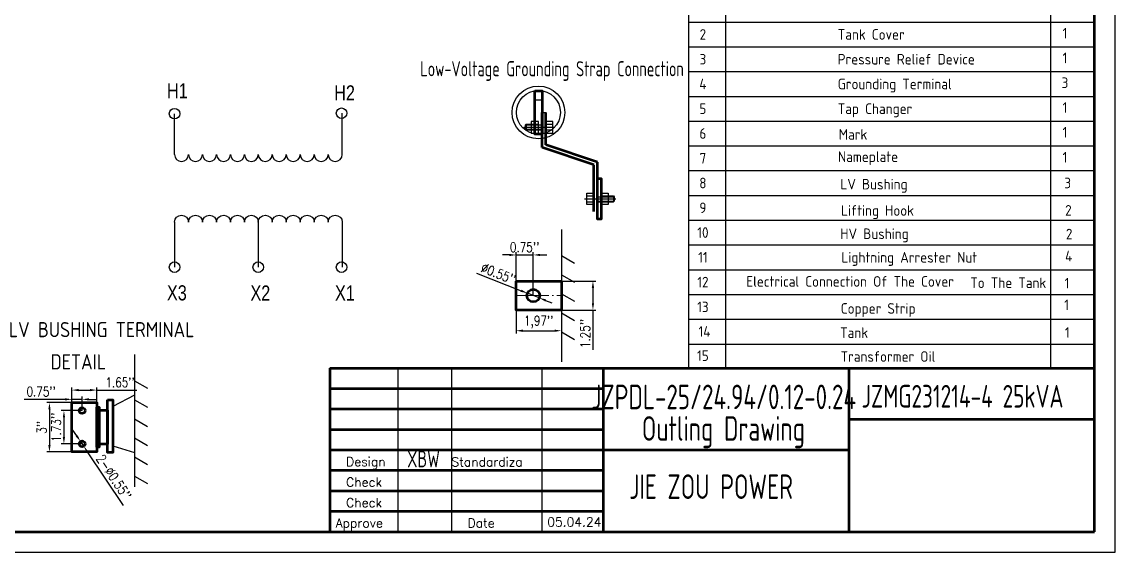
# Model space of a CAD drawing. Header units: millimetres. Extents: x 117095 to 120885, y -6667 to -3573.
# Drawn here: x 118476 to 120885, y -6667 to -5498 of the extents above; entities that cross this region are included whole.
import ezdxf
from ezdxf.enums import TextEntityAlignment as Align

# ---------------------------------------------------------------- set-up
doc = ezdxf.new("R2010")
doc.units = ezdxf.units.MM
doc.header["$LTSCALE"] = 3
doc.linetypes.add('ACAD_ISO04W100', pattern=[30, 24, -3, 0, -3])
doc.layers.add('A', color=3, linetype='Continuous')
doc.layers.add('S', color=254, linetype='Continuous')
doc.layers.add('标注、文本', color=3, linetype='Continuous', lineweight=25)
doc.layers.add('粗实线', color=4, linetype='Continuous', lineweight=53)
doc.styles.add('pdm', font='gbenor.shx', dxfattribs={"width": 0.8, "bigfont": 'gbhzfs.shx'})
doc.styles.add('ST_WIN', font='isocp2.shx', dxfattribs={"bigfont": 'hzdxfst.shx'})
doc.styles.get("Standard").update_dxf_attribs({"font": 'txt', "bigfont": 'gbcbig.shx'})
doc.styles.add('TH_GBDIM', font='romans.shx', dxfattribs={"width": 0.8, "bigfont": 'gbcbig.shx'})
doc.dimstyles.new('TH_GBDIM1', dxfattribs={"dimscale": 3, "dimtxt": 3.5, "dimasz": 2.5, "dimexe": 2, "dimexo": 0, "dimgap": 1.5, "dimtad": 1, "dimdec": 1, "dimzin": 0, "dimdsep": 46, "dimtxsty": 'TH_GBDIM', "dimcen": 2.5, "dimclrd": 3, "dimclre": 256, "dimclrt": 2, "dimadec": 0, "dimazin": 0, "dimtfac": 0.714286, "dimtdec": 1, "dimtmove": 0, "dimatfit": 3, "dimfxl": 1, "dimtzin": 0, "dimlwd": -1, "dimlwe": -1, "dimarcsym": 0})

# ---------------------------------------------------------------- blocks, each defined once
blk = doc.blocks.new('*D143')
at = {"layer": 'Defpoints', "color": 0, "transparency": 16777216}
for p in [(118641.1, -6309.9), (118586.4, -6337.5), (118641.1, -6337.5)]:
    blk.add_point(p, dxfattribs=at)
at = {"layer": '标注、文本', "transparency": 16777216}
for p, q in [((118586.4, -6337.5), (118586.4, -6303.9)), ((118641.1, -6337.5), (118641.1, -6303.9))]:
    blk.add_line(p, q, dxfattribs=at)
at = {"layer": '标注、文本', "color": 3, "transparency": 16777216}
for p, q in [((118601.4, -6309.9), (118626.1, -6309.9)), ((118641.1, -6309.9), (118729.1, -6309.9))]:
    blk.add_line(p, q, dxfattribs=at)
for points in [[(118601.4, -6307.4), (118601.4, -6312.4), (118586.4, -6309.9)], [(118626.1, -6307.4), (118626.1, -6312.4), (118641.1, -6309.9)]]:
    blk.add_solid(points, dxfattribs=at)
at = {"layer": '标注、文本', "color": 2, "transparency": 16777216, "insert": (118692.6, -6292.9), "char_height": 21, "attachment_point": 5, "style": 'TH_GBDIM'}
blk.add_mtext("1.65''", dxfattribs=at)
blk = doc.blocks.new('*D144')
at = {"layer": 'Defpoints', "color": 0, "transparency": 16777216}
for p in [(118586.4, -6330.3), (118586.4, -6356.8), (118608.9, -6355.2)]:
    blk.add_point(p, dxfattribs=at)
at = {"layer": '标注、文本', "color": 3, "transparency": 16777216}
for p, q in [((118571.4, -6330.3), (118481, -6330.3)), ((118608.9, -6330.3), (118586.4, -6330.3)), ((118623.9, -6330.3), (118638.9, -6330.3))]:
    blk.add_line(p, q, dxfattribs=at)
at = {"layer": '标注、文本', "transparency": 16777216}
for p, q in [((118586.4, -6356.8), (118586.4, -6324.3)), ((118608.9, -6355.2), (118608.9, -6324.3))]:
    blk.add_line(p, q, dxfattribs=at)
at = {"layer": '标注、文本', "color": 3, "transparency": 16777216}
for points in [[(118571.4, -6327.8), (118571.4, -6332.8), (118586.4, -6330.3)], [(118623.9, -6327.8), (118623.9, -6332.8), (118608.9, -6330.3)]]:
    blk.add_solid(points, dxfattribs=at)
at = {"layer": '标注、文本', "color": 2, "transparency": 16777216, "insert": (118518.7, -6313.3), "char_height": 21, "attachment_point": 5, "style": 'TH_GBDIM'}
blk.add_mtext("0.75''", dxfattribs=at)
blk = doc.blocks.new('*D145')
at = {"layer": 'Defpoints', "color": 0, "transparency": 16777216}
for p in [(118608.9, -6355.2), (118568.8, -6428.4), (118608.9, -6428.4)]:
    blk.add_point(p, dxfattribs=at)
at = {"layer": '标注、文本', "transparency": 16777216}
for p, q in [((118608.9, -6355.2), (118562.8, -6355.2)), ((118608.9, -6428.4), (118562.8, -6428.4))]:
    blk.add_line(p, q, dxfattribs=at)
at = {"layer": '标注、文本', "color": 3, "transparency": 16777216}
blk.add_line((118568.8, -6370.2), (118568.8, -6413.4), dxfattribs=at)
for points in [[(118566.3, -6370.2), (118571.3, -6370.2), (118568.8, -6355.2)], [(118566.3, -6413.4), (118571.3, -6413.4), (118568.8, -6428.4)]]:
    blk.add_solid(points, dxfattribs=at)
at = {"layer": '标注、文本', "color": 2, "transparency": 16777216, "insert": (118551.8, -6391.8), "char_height": 21, "attachment_point": 5, "rotation": 90, "style": 'TH_GBDIM'}
blk.add_mtext("1.73''", dxfattribs=at)
blk = doc.blocks.new('*D146')
at = {"layer": 'Defpoints', "color": 0, "transparency": 16777216}
for p in [(118586.4, -6337.5), (118536.9, -6446.1), (118586.4, -6446.1)]:
    blk.add_point(p, dxfattribs=at)
at = {"layer": '标注、文本', "transparency": 16777216}
for p, q in [((118586.4, -6337.5), (118530.9, -6337.5)), ((118586.4, -6446.1), (118530.9, -6446.1))]:
    blk.add_line(p, q, dxfattribs=at)
at = {"layer": '标注、文本', "color": 3, "transparency": 16777216}
blk.add_line((118536.9, -6352.5), (118536.9, -6431.1), dxfattribs=at)
for points in [[(118534.4, -6352.5), (118539.4, -6352.5), (118536.9, -6337.5)], [(118534.4, -6431.1), (118539.4, -6431.1), (118536.9, -6446.1)]]:
    blk.add_solid(points, dxfattribs=at)
at = {"layer": '标注、文本', "color": 2, "transparency": 16777216, "insert": (118519.9, -6391.8), "char_height": 21, "attachment_point": 5, "rotation": 90, "style": 'TH_GBDIM'}
blk.add_mtext("3''", dxfattribs=at)
blk = doc.blocks.new('*D147')
at = {"layer": 'Defpoints', "color": 0, "transparency": 16777216}
for p in [(118605.3, -6423.1), (118612.5, -6433.8)]:
    blk.add_point(p, dxfattribs=at)
at = {"layer": '标注、文本', "color": 3, "transparency": 16777216}
for p, q in [((118596.9, -6410.7), (118588.5, -6398.3)), ((118605.3, -6423.1), (118612.5, -6433.8)), ((118700.4, -6564.3), (118620.8, -6446.2))]:
    blk.add_line(p, q, dxfattribs=at)
for points in [[(118599, -6409.3), (118594.8, -6412.1), (118605.3, -6423.1)], [(118622.9, -6444.8), (118618.8, -6447.6), (118612.5, -6433.8)]]:
    blk.add_solid(points, dxfattribs=at)
at = {"layer": '标注、文本', "color": 2, "transparency": 16777216, "insert": (118678.9, -6502), "char_height": 21, "attachment_point": 5, "rotation": 303.9562, "style": 'TH_GBDIM'}
blk.add_mtext("2-%%C0.55''", dxfattribs=at)
blk = doc.blocks.new('*D148')
at = {"layer": 'Defpoints', "color": 0, "transparency": 16777216}
for p in [(119564.8, -6133.5), (119664.8, -6133.5), (119664.8, -6179)]:
    blk.add_point(p, dxfattribs=at)
at = {"layer": '标注、文本', "transparency": 16777216}
for p, q in [((119564.8, -6133.5), (119564.8, -6185)), ((119664.8, -6133.5), (119664.8, -6185))]:
    blk.add_line(p, q, dxfattribs=at)
at = {"layer": '标注、文本', "color": 3, "transparency": 16777216}
blk.add_line((119579.8, -6179), (119649.8, -6179), dxfattribs=at)
for points in [[(119579.8, -6176.5), (119579.8, -6181.5), (119564.8, -6179)], [(119649.8, -6176.5), (119649.8, -6181.5), (119664.8, -6179)]]:
    blk.add_solid(points, dxfattribs=at)
at = {"layer": '标注、文本', "color": 2, "transparency": 16777216, "insert": (119614.8, -6160), "char_height": 21, "attachment_point": 5, "style": 'TH_GBDIM'}
blk.add_mtext("1,97''", dxfattribs=at)
blk = doc.blocks.new('*D149')
at = {"layer": 'Defpoints', "color": 0, "transparency": 16777216}
for p in [(119664.8, -6069.5), (119664.8, -6133.5), (119734.2, -6133.5)]:
    blk.add_point(p, dxfattribs=at)
at = {"layer": '标注、文本', "transparency": 16777216}
for p, q in [((119664.8, -6069.5), (119740.2, -6069.5)), ((119664.8, -6133.5), (119740.2, -6133.5))]:
    blk.add_line(p, q, dxfattribs=at)
at = {"layer": '标注、文本', "color": 3, "transparency": 16777216}
for p, q in [((119734.2, -6084.5), (119734.2, -6118.5)), ((119734.2, -6133.5), (119734.2, -6221.5))]:
    blk.add_line(p, q, dxfattribs=at)
for points in [[(119731.7, -6084.5), (119736.7, -6084.5), (119734.2, -6069.5)], [(119731.7, -6118.5), (119736.7, -6118.5), (119734.2, -6133.5)]]:
    blk.add_solid(points, dxfattribs=at)
at = {"layer": '标注、文本', "color": 2, "transparency": 16777216, "insert": (119717.2, -6185), "char_height": 21, "attachment_point": 5, "rotation": 90, "style": 'TH_GBDIM'}
blk.add_mtext("1.25''", dxfattribs=at)
blk = doc.blocks.new('*D150')
at = {"layer": 'Defpoints', "color": 0, "transparency": 16777216}
for p in [(119602.8, -6012), (119564.8, -6069.5), (119602.8, -6101.5)]:
    blk.add_point(p, dxfattribs=at)
at = {"layer": '标注、文本', "color": 3, "transparency": 16777216}
for p, q in [((119549.8, -6012), (119534.8, -6012)), ((119564.8, -6012), (119602.8, -6012)), ((119617.8, -6012), (119632.8, -6012))]:
    blk.add_line(p, q, dxfattribs=at)
at = {"layer": '标注、文本', "transparency": 16777216}
for p, q in [((119564.8, -6069.5), (119564.8, -6006)), ((119602.8, -6101.5), (119602.8, -6006))]:
    blk.add_line(p, q, dxfattribs=at)
at = {"layer": '标注、文本', "color": 3, "transparency": 16777216}
for points in [[(119549.8, -6009.5), (119549.8, -6014.5), (119564.8, -6012)], [(119617.8, -6009.5), (119617.8, -6014.5), (119602.8, -6012)]]:
    blk.add_solid(points, dxfattribs=at)
at = {"layer": '标注、文本', "color": 2, "transparency": 16777216, "insert": (119583.8, -5995), "char_height": 21, "attachment_point": 5, "style": 'TH_GBDIM'}
blk.add_mtext("0.75''", dxfattribs=at)
blk = doc.blocks.new('*D151')
at = {"layer": 'Defpoints', "color": 0, "transparency": 16777216}
for p in [(119589.8, -6096.4), (119615.8, -6106.6)]:
    blk.add_point(p, dxfattribs=at)
at = {"layer": '标注、文本', "color": 3, "transparency": 16777216}
for p, q in [((119477.6, -6052.2), (119575.8, -6090.9)), ((119615.8, -6106.6), (119589.8, -6096.4)), ((119629.8, -6112.1), (119643.8, -6117.6))]:
    blk.add_line(p, q, dxfattribs=at)
for points in [[(119576.8, -6088.5), (119574.9, -6093.2), (119589.8, -6096.4)], [(119630.7, -6109.8), (119628.9, -6114.4), (119615.8, -6106.6)]]:
    blk.add_solid(points, dxfattribs=at)
at = {"layer": '标注、文本', "color": 2, "transparency": 16777216, "insert": (119526, -6053), "char_height": 21, "attachment_point": 5, "rotation": 338.5099, "style": 'TH_GBDIM'}
blk.add_mtext("%%C0.55''", dxfattribs=at)

msp = doc.modelspace()

# ---------------------------------------------------------------- linework, layer by layer
at = {"layer": 'A'}
for p, q in [((119945.21, -6261.2), (119945.21, -5334.74)), ((120839.42, -6208.32), (120839.42, -5334.74)), ((120026.96, -6261.2), (120026.96, -5389.34)), ((120742.8, -6261.2), (120742.8, -5389.34)), ((119945.21, -5498.53), (120839.42, -5498.53)), ((119945.21, -5553.13), (120839.42, -5553.13)), ((119945.21, -5607.73), (120839.42, -5607.73)), ((119945.21, -5662.33), (120839.42, -5662.33)), ((119945.21, -5662.33), (120839.42, -5662.33)), ((119945.21, -5716.93), (120839.42, -5716.93)), ((119945.21, -5716.93), (120839.42, -5716.93)), ((119945.21, -5771.53), (120839.42, -5771.53)), ((119945.21, -5826.13), (120839.42, -5826.13)), ((120007.61, -5880.73), (120839.42, -5880.73)), ((120007.61, -5935.32), (120839.42, -5935.32)), ((120007.61, -5989.92), (120839.42, -5989.92)), ((120007.61, -6044.52), (120839.42, -6044.52)), ((120007.61, -6099.12), (120839.42, -6099.12)), ((119945.21, -6153.72), (120839.42, -6153.72)), ((119945.21, -6153.72), (120839.42, -6153.72)), ((119945.21, -6208.32), (120839.42, -6208.32))]:
    msp.add_line(p, q, dxfattribs=at)
at = {"layer": 'S'}
for p, q in [((119945.21, -5880.73), (120007.61, -5880.73)), ((119945.21, -5935.32), (120007.61, -5935.32)), ((119945.21, -5989.92), (120007.61, -5989.92)), ((119945.21, -6044.52), (120007.61, -6044.52)), ((119945.21, -6099.12), (120007.61, -6099.12))]:
    msp.add_line(p, q, dxfattribs=at)
at = {"layer": '标注、文本'}
for p, q in [((120884.53, -6667.17), (120884.53, -3987.78)), ((119606.28, -5670.19), (119621.98, -5670.19)), ((118812.49, -5790.5), (118812.49, -5700.53)), ((119181.88, -5790.5), (119181.88, -5699.5)), ((119621.98, -5697.8), (119630.11, -5697.8)), ((119650.29, -5730.76), (119581.82, -5730.76)), ((119586.78, -5724.43), (119585.08, -5725.97)), ((119585.08, -5725.97), (119585.08, -5735.54)), ((119598.3, -5724.43), (119586.78, -5724.43)), ((119586.78, -5724.43), (119586.78, -5737.09)), ((119622.13, -5725.97), (119586.78, -5725.97)), ((119613.95, -5724.43), (119598.3, -5724.43)), ((119645.74, -5724.43), (119630.08, -5724.43)), ((119622.13, -5735.54), (119585.08, -5735.54)), ((119586.78, -5737.09), (119585.08, -5735.54)), ((119622.13, -5737.09), (119586.78, -5737.09)), ((119645.74, -5737.09), (119630.08, -5737.09)), ((119715.89, -5888.31), (119784.35, -5888.31)), ((119720.44, -5881.97), (119736.09, -5881.97)), ((119720.44, -5894.64), (119736.09, -5894.64)), ((119744.04, -5883.52), (119779.4, -5883.52)), ((119744.04, -5893.09), (119781.09, -5893.09)), ((119744.04, -5894.64), (119779.4, -5894.64)), ((119752.23, -5881.97), (119767.88, -5881.97)), ((119767.88, -5881.97), (119779.4, -5881.97)), ((119779.4, -5881.97), (119779.4, -5894.64)), ((119779.4, -5881.97), (119781.09, -5883.52)), ((119779.4, -5894.64), (119781.09, -5893.09)), ((119781.09, -5883.52), (119781.09, -5893.09)), ((118812.49, -5939.48), (118812.49, -6038.9)), ((118996.88, -5939.48), (118996.88, -6038.9)), ((119181.88, -5939.48), (119181.88, -6038.91)), ((119664.82, -5955.72), (119664.82, -6247.27)), ((119664.82, -6013.44), (119693.21, -6030.06)), ((119664.82, -6055.48), (119693.21, -6072.1)), ((119664.82, -6097.53), (119693.21, -6114.15)), ((119664.82, -6139.57), (119693.21, -6156.2)), ((119664.82, -6181.62), (119693.21, -6198.24)), ((118724.3, -6231.46), (118724.3, -6523.01)), ((119304.22, -6261.2), (119304.22, -6622.06)), ((119422.44, -6261.2), (119422.44, -6622.06)), ((119621.51, -6261.2), (119621.51, -6622.06)), ((118724.3, -6289.17), (118752.68, -6305.79)), ((118724.3, -6321.33), (118676.8, -6345.98)), ((118724.3, -6331.22), (118752.68, -6347.84)), ((118724.3, -6373.26), (118752.68, -6389.89)), ((118724.3, -6415.31), (118752.68, -6431.93)), ((118676.8, -6433.01), (118724.3, -6447.65)), ((118724.3, -6457.36), (118752.68, -6473.98)), ((118724.3, -6499.4), (118752.68, -6516.03)), ((117095.49, -6667.17), (120884.53, -6667.17))]:
    msp.add_line(p, q, dxfattribs=at)
at = {"layer": '标注、文本', "color": 1, "linetype": 'ACAD_ISO04W100', "lineweight": 15}
msp.add_line((119564.82, -6101.5), (119664.82, -6101.5), dxfattribs=at)
at = {"layer": '标注、文本'}
for points in [[(119613.95, -5718.05), (119598.3, -5718.05), (119598.3, -5743.47), (119613.95, -5743.47)], [(119645.74, -5718.05), (119630.08, -5718.05), (119630.08, -5743.47), (119645.74, -5743.47)], [(119720.44, -5875.6), (119736.09, -5875.6), (119736.09, -5901.01), (119720.44, -5901.01)], [(119752.23, -5875.6), (119767.88, -5875.6), (119767.88, -5901.01), (119752.23, -5901.01)]]:
    msp.add_lwpolyline(points, close=True, dxfattribs=at)
for points in [[(118812.49, -5790.5), (118813.7, -5796.55), (118816.73, -5801.38), (118822.17, -5804.41), (118827.61, -5805.62), (118833.65, -5804.41), (118838.49, -5801.38), (118842.12, -5796.55), (118843.33, -5790.5)], [(118843.33, -5790.5), (118844.54, -5796.55), (118847.56, -5801.38), (118853, -5804.41), (118858.44, -5805.62), (118864.49, -5804.41), (118869.32, -5801.38), (118872.95, -5796.55), (118874.16, -5790.5)], [(118874.16, -5790.5), (118875.37, -5796.55), (118878.39, -5801.38), (118883.83, -5804.41), (118889.27, -5805.62), (118895.32, -5804.41), (118900.15, -5801.38), (118903.78, -5796.55), (118904.99, -5790.5)], [(118904.99, -5790.5), (118906.2, -5796.55), (118909.83, -5801.38), (118914.66, -5804.41), (118920.71, -5805.62), (118926.15, -5804.41), (118931.59, -5801.38), (118934.61, -5796.55), (118935.82, -5790.5), (118937.03, -5796.55), (118940.06, -5801.38), (118945.5, -5804.41), (118950.94, -5805.62), (118956.98, -5804.41), (118961.82, -5801.38), (118965.45, -5796.55), (118966.66, -5790.5), (118967.86, -5796.55), (118970.89, -5801.38), (118975.72, -5804.41), (118981.77, -5805.62), (118987.82, -5804.41), (118992.65, -5801.38), (118995.67, -5796.55), (118996.88, -5790.5), (118998.09, -5796.55), (119001.72, -5801.38), (119006.56, -5804.41), (119012.6, -5805.62), (119018.04, -5804.41), (119023.48, -5801.38), (119026.51, -5796.55), (119027.72, -5790.5)], [(119027.72, -5790.5), (119028.92, -5796.55), (119031.95, -5801.38), (119037.39, -5804.41), (119042.83, -5805.62), (119048.88, -5804.41), (119053.71, -5801.38), (119057.34, -5796.55), (119058.55, -5790.5)], [(119058.55, -5790.5), (119059.76, -5796.55), (119062.78, -5801.38), (119068.22, -5804.41), (119073.66, -5805.62), (119079.71, -5804.41), (119084.54, -5801.38), (119088.17, -5796.55), (119089.38, -5790.5)], [(119089.38, -5790.5), (119090.59, -5796.55), (119093.61, -5801.38), (119099.05, -5804.41), (119104.49, -5805.62), (119110.54, -5804.41), (119115.38, -5801.38), (119119, -5796.55), (119120.21, -5790.5)], [(119120.21, -5790.5), (119121.42, -5796.55), (119124.44, -5801.38), (119129.89, -5804.41), (119135.33, -5805.62), (119141.37, -5804.41), (119146.21, -5801.38), (119149.84, -5796.55), (119151.05, -5790.5)], [(119151.05, -5790.5), (119152.25, -5796.55), (119155.28, -5801.38), (119160.72, -5804.41), (119166.16, -5805.62), (119172.2, -5804.41), (119177.04, -5801.38), (119180.67, -5796.55), (119181.88, -5790.5)], [(118812.49, -5939.48), (118813.7, -5933.44), (118816.73, -5928.6), (118822.17, -5925.58), (118827.61, -5924.37), (118833.65, -5925.58), (118838.49, -5928.6), (118842.12, -5933.44), (118843.33, -5939.48)], [(118843.33, -5939.48), (118844.54, -5933.44), (118847.56, -5928.6), (118853, -5925.58), (118858.44, -5924.37), (118864.49, -5925.58), (118869.32, -5928.6), (118872.95, -5933.44), (118874.16, -5939.48)], [(118874.16, -5939.48), (118875.37, -5933.44), (118878.39, -5928.6), (118883.83, -5925.58), (118889.27, -5924.37), (118895.32, -5925.58), (118900.15, -5928.6), (118903.78, -5933.44), (118904.99, -5939.48)], [(118904.99, -5939.48), (118906.2, -5933.44), (118909.83, -5928.6), (118914.66, -5925.58), (118920.71, -5924.37), (118926.15, -5925.58), (118931.59, -5928.6), (118934.61, -5933.44), (118935.82, -5939.48), (118937.03, -5933.44), (118940.06, -5928.6), (118945.5, -5925.58), (118950.94, -5924.37), (118956.98, -5925.58), (118961.82, -5928.6), (118965.45, -5933.44), (118966.66, -5939.48), (118967.86, -5933.44), (118970.89, -5928.6), (118975.72, -5925.58), (118981.77, -5924.37), (118987.82, -5925.58), (118992.65, -5928.6), (118995.67, -5933.44), (118996.88, -5939.48), (118998.09, -5933.44), (119001.72, -5928.6), (119006.56, -5925.58), (119012.6, -5924.37), (119018.04, -5925.58), (119023.48, -5928.6), (119026.51, -5933.44), (119027.72, -5939.48)], [(119027.72, -5939.48), (119028.92, -5933.44), (119031.95, -5928.6), (119037.39, -5925.58), (119042.83, -5924.37), (119048.88, -5925.58), (119053.71, -5928.6), (119057.34, -5933.44), (119058.55, -5939.48)], [(119058.55, -5939.48), (119059.76, -5933.44), (119062.78, -5928.6), (119068.22, -5925.58), (119073.66, -5924.37), (119079.71, -5925.58), (119084.54, -5928.6), (119088.17, -5933.44), (119089.38, -5939.48)], [(119089.38, -5939.48), (119090.59, -5933.44), (119093.61, -5928.6), (119099.05, -5925.58), (119104.49, -5924.37), (119110.54, -5925.58), (119115.38, -5928.6), (119119, -5933.44), (119120.21, -5939.48)], [(119120.21, -5939.48), (119121.42, -5933.44), (119124.44, -5928.6), (119129.89, -5925.58), (119135.33, -5924.37), (119141.37, -5925.58), (119146.21, -5928.6), (119149.84, -5933.44), (119151.05, -5939.48)], [(119151.05, -5939.48), (119152.25, -5933.44), (119155.28, -5928.6), (119160.72, -5925.58), (119166.16, -5924.37), (119172.2, -5925.58), (119177.04, -5928.6), (119180.67, -5933.44), (119181.88, -5939.48)]]:
    msp.add_lwpolyline(points, dxfattribs=at)
for centre, radius in [((119614.13, -5697.8), 58.21), ((119614.13, -5697.8), 48.37), ((118812.49, -5700.53), 11.61), ((119180.42, -5699.5), 11.61), ((118812.49, -6038.9), 11.61), ((118996.88, -6038.9), 11.61), ((119180.42, -6038.91), 11.61)]:
    msp.add_circle(centre, radius, dxfattribs=at)
at = {"layer": '粗实线'}
for p, q in [((120839.42, -6622.06), (120839.42, -4032.89)), ((119154.82, -6261.2), (120839.42, -6261.2)), ((119154.82, -6261.2), (119154.82, -6622.06)), ((119756.84, -6261.2), (119756.84, -6622.06)), ((120298.13, -6261.2), (120298.13, -6622.06)), ((119154.82, -6306.31), (119756.84, -6306.31)), ((119154.82, -6351.42), (119756.84, -6351.42)), ((120298.13, -6373.94), (120839.42, -6373.94)), ((119154.82, -6396.52), (119756.84, -6396.52)), ((119154.82, -6441.63), (119756.84, -6441.63)), ((119756.84, -6441.63), (120298.13, -6441.63)), ((119154.82, -6486.74), (119756.84, -6486.74)), ((119154.82, -6531.85), (119756.84, -6531.85)), ((119154.82, -6576.96), (119756.84, -6576.96)), ((117321.03, -6622.06), (120839.42, -6622.06))]:
    msp.add_line(p, q, dxfattribs=at)
at = {"layer": '粗实线', "ltscale": 2}
for p, q in [((119621.98, -5774.76), (119621.98, -5697.8)), ((119630.08, -5768.93), (119630.08, -5697.8)), ((119736.09, -5812.95), (119621.98, -5774.76)), ((119744.19, -5807.12), (119630.08, -5768.93)), ((119736.09, -5916.44), (119736.09, -5812.95)), ((119744.19, -5916.44), (119744.19, -5807.12)), ((118676.8, -6345.98), (118676.8, -6433.01))]:
    msp.add_line(p, q, dxfattribs=at)
for points in [[(119606.28, -5650.07), (119621.98, -5650.07), (119621.98, -5745.53), (119606.28, -5745.53)], [(119744.16, -5843.75), (119752.23, -5843.75), (119752.23, -5932.86), (119744.16, -5932.86)], [(119564.82, -6069.5), (119664.82, -6069.5), (119664.82, -6133.5), (119564.82, -6133.5)], [(118664.71, -6331.35), (118676.8, -6331.35), (118676.8, -6447.64), (118664.71, -6447.64)], [(118586.4, -6337.53), (118641.12, -6337.53), (118641.12, -6446.13), (118586.4, -6446.13)], [(118641.12, -6347.73), (118646.32, -6347.73), (118646.32, -6435.92), (118641.12, -6435.92)], [(118646.32, -6354.05), (118664.71, -6354.05), (118664.71, -6429.45), (118646.32, -6429.45)]]:
    msp.add_lwpolyline(points, close=True, dxfattribs=at)
for centre, radius in [((119602.82, -6101.5), 14), ((118608.88, -6355.21), 6.41), ((118608.88, -6428.45), 6.41)]:
    msp.add_circle(centre, radius, dxfattribs=at)

# ---------------------------------------------------------------- texts
at = {"layer": 'S', "style": 'ST_WIN'}
for s, p in [('2', (119976.41, -5537.53)), ('1', (120774, -5534.83)), ('3', (119976.41, -5592.13)), ('1', (120774, -5589.43)), ('4', (119976.41, -5646.73)), ('3', (120774, -5644.03)), ('5', (119976.41, -5701.33)), ('1', (120774, -5698.63)), ('1', (120774, -5753.22)), ('6', (119976.41, -5755.93)), ('7', (119976.41, -5810.53)), ('1', (120774, -5808.36)), ('8', (119976.41, -5865.13)), ('3', (120780.07, -5864.95)), ('9', (119976.41, -5919.73)), ('2', (120781.54, -5925.24)), ('10', (119976.41, -5974.32)), ('2', (120783.2, -5977.63)), ('11', (119976.41, -6028.92)), ('4', (120782.25, -6026.22)), ('12', (119976.41, -6083.52)), ('1', (120778.6, -6085.82)), ('13', (119976.41, -6138.12)), ('1', (120777.73, -6133.79)), ('14', (119979.85, -6192.41)), ('1', (120779.36, -6194.67)), ('15', (119976.41, -6245.6))]:
    msp.add_text(s, height=23.4, dxfattribs=at).set_placement(p, align=Align.CENTER)
for s, height, p in [('Tank Cover', 23.4, (120273.4, -5537.52)), ('Pressure Relief Device', 23.3996, (120273.4, -5592.12)), ('Grounding Terminal', 23.3996, (120273.4, -5646.71)), ('Tap Changer ', 23.3996, (120273.4, -5701.31)), ('Mark', 23.4, (120275.67, -5757.83)), ('Nameplate', 23.4, (120273.87, -5807.04)), ('LV Bushing', 23.4, (120279.46, -5867.64)), ('Lifting Hook', 23.3996, (120280.93, -5925.63)), ('HV Bushing', 23.4, (120279, -5976.95)), ('Lightning Arrester Nut', 23.3996, (120281.64, -6028.91)), ('Electrical Connection Of The Cover', 23.3996, (120072.01, -6082.06)), ('To The Tank', 23.3996, (120565.39, -6085.03)), ('Copper Strip', 23.3996, (120280.14, -6141.61)), ('Tank', 23.4, (120278.75, -6195.05)), ('Transformer Oil', 23.3996, (120279.73, -6247.58))]:
    msp.add_text(s, height=height, dxfattribs=at).set_placement(p)
at = {"layer": '标注、文本', "style": 'pdm'}
for s, height, p in [('LV BUSHING TERMINAL', 33.3219, (118447.39, -6193.23)), ('DETAIL', 33.322, (118539.38, -6264.21))]:
    msp.add_text(s, height=height, dxfattribs=at).set_placement(p)
at = {"layer": '标注、文本', "style": 'pdm', "width": 0.8}
for s, p in [('JZPDL-25/24.94/0.12-0.24', (120022.19, -6324.94)), ('Outling Drawing', (120021.64, -6394.56)), ('JIE ZOU POWER', (119994.48, -6522.82))]:
    msp.add_text(s, height=54.1291, dxfattribs=at).set_placement(p, align=Align.MIDDLE_CENTER)
msp.add_text('XBW', height=36.847, dxfattribs=at).set_placement((119324.93, -6480.25))
at = {"layer": '标注、文本'}
for s, height, p in [('Design', 19.903, (119190.36, -6477.69)), ('Standardiza', 19.9032, (119422.48, -6478.07)), ('Check', 19.903, (119190.36, -6522.79)), ('Check', 19.903, (119190.36, -6567.9)), ('Approve', 19.903, (119167.41, -6613.01)), ('Date', 19.903, (119457.99, -6613.01)), ('05.04.24', 19.903, (119633.4, -6610.61))]:
    msp.add_text(s, height=height, dxfattribs=at).set_placement(p)
at = {"layer": '标注、文本', "style": 'pdm'}
for s, insert, char_height, width, attachment_point in [('Low-Voltage Grounding Strap Connection', (119353.82, -5584.77), 33.3219, 580.3705, 1), ('{\\fCIDFont+F1|b0|i0|c134|p0;X3}', (118795.84, -6112.56), 33.3219, 31.0707, 7), ('JZMG231214-4 25kVA', (120326.07, -6298.47), 50, 479.9658, 1)]:
    msp.add_mtext(s, dxfattribs=dict(at, insert=insert, char_height=char_height, width=width, attachment_point=attachment_point))
at = {"layer": '标注、文本', "char_height": 33.3219, "attachment_point": 7, "style": 'pdm'}
for s, insert in [('{\\fCIDFont+F1|b0|i0|c134|p0;H1}', (118795.84, -5666.89)), ('{\\fCIDFont+F1|b0|i0|c134|p0;H2}', (119164.23, -5671.36)), ('{\\fCIDFont+F1|b0|i0|c134|p0;X2}', (118979.73, -6112.56)), ('{\\fCIDFont+F1|b0|i0|c134|p0;X1}', (119166.07, -6112.56))]:
    msp.add_mtext(s, dxfattribs=dict(at, insert=insert))

# ---------------------------------------------------------------- dimensions: what is measured, and where the dimension line sits
at = {"layer": '标注、文本'}
dim = msp.add_linear_dim(base=(119602.82, -6011.99), p1=(119564.82, -6069.5), p2=(119602.82, -6101.5), text="0.75''", dimstyle='TH_GBDIM1', override={"dimtxt": 7, "dimasz": 5}, dxfattribs=at)
dim.commit()
dim.dimension.update_dxf_attribs({"geometry": '*D150', "text_midpoint": (119583.82, -6011.99), "dimtype": 160})
for p1, p2, text, picture, middle in [((119615.85, -6106.63), (119589.79, -6096.37), "%%C0.55''", '*D151', (119525.95, -6052.96)), ((118605.3, -6423.14), (118612.46, -6433.76), "2-%%C0.55''", '*D147', (118678.89, -6501.99))]:
    dim = msp.add_diameter_dim_2p(p1=p1, p2=p2, text=text, dimstyle='TH_GBDIM1', override={"dimtxt": 7, "dimasz": 5}, dxfattribs=at)
    dim.commit()
    dim.dimension.update_dxf_attribs({"geometry": picture, "text_midpoint": middle})
for base, p1, p2, text, picture, middle in [((119734.25, -6133.5), (119664.82, -6069.5), (119664.82, -6133.5), "1.25''", '*D149', (119717.25, -6185)), ((118536.93, -6446.13), (118586.4, -6337.53), (118586.4, -6446.13), "3''", '*D146', (118519.93, -6391.83))]:
    dim = msp.add_linear_dim(base=base, p1=p1, p2=p2, angle=90, text=text, dimstyle='TH_GBDIM1', override={"dimtxt": 7, "dimasz": 5}, dxfattribs=at)
    dim.commit()
    dim.dimension.update_dxf_attribs({"geometry": picture, "text_midpoint": middle})
for base, p1, p2, text, picture, middle in [((119664.82, -6179.01), (119564.82, -6133.5), (119664.82, -6133.5), "1,97''", '*D148', (119614.82, -6160.01)), ((118641.12, -6309.92), (118586.4, -6337.53), (118641.12, -6337.53), "1.65''", '*D143', (118692.62, -6292.92)), ((118586.4, -6330.3), (118608.88, -6355.21), (118586.4, -6356.78), "0.75''", '*D144', (118518.7, -6313.3))]:
    dim = msp.add_linear_dim(base=base, p1=p1, p2=p2, text=text, dimstyle='TH_GBDIM1', override={"dimtxt": 7, "dimasz": 5}, dxfattribs=at)
    dim.commit()
    dim.dimension.update_dxf_attribs({"geometry": picture, "text_midpoint": middle})
dim = msp.add_linear_dim(base=(118568.77, -6428.45), p1=(118608.88, -6355.21), p2=(118608.88, -6428.45), angle=90, text="1.73''", dimstyle='TH_GBDIM1', override={"dimtxt": 7, "dimasz": 5}, dxfattribs=at)
dim.commit()
dim.dimension.update_dxf_attribs({"geometry": '*D145', "text_midpoint": (118568.77, -6391.83), "dimtype": 160})

doc.saveas('drawing.dxf')
